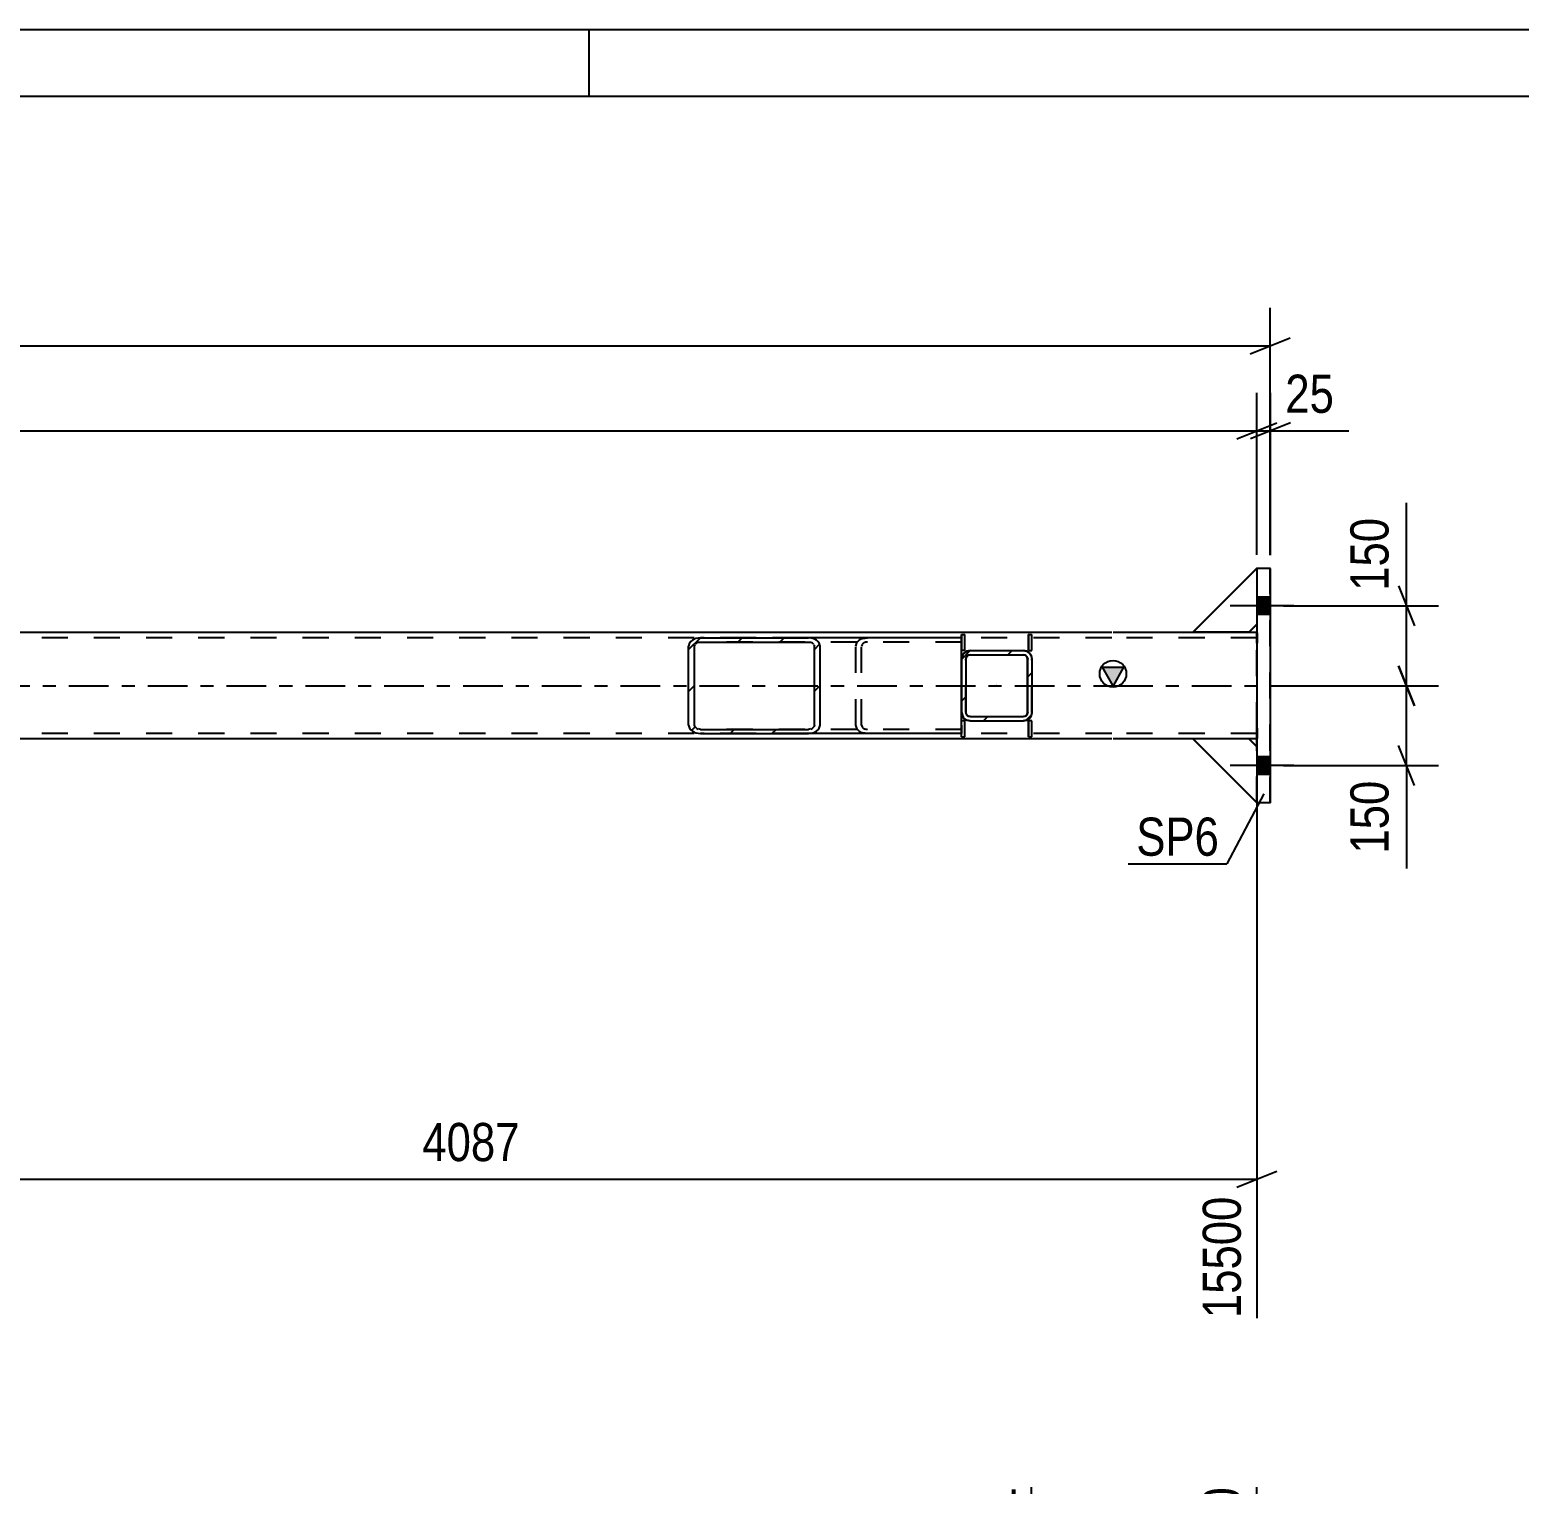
# Model space of a CAD drawing. Header units: millimetres. Extents: x -107 to 734, y -429 to 165.
# Drawn here: x 482.4 to 594.3, y 56.1 to 165.3 of the extents above; entities that cross this region are included whole.
import ezdxf

# ---------------------------------------------------------------- set-up
doc = ezdxf.new("R2010")
doc.units = ezdxf.units.MM
doc.linetypes.add('DXK_LINE_DOT2', pattern=[3.9198, 1.9599, -1.9599])
doc.linetypes.add('DXK_LINE_DOT3', pattern=[5.9187, 2.979, -0.9799, 0.9799, -0.9799])
doc.styles.add('Arial Narrow', font='ARIALN.TTF', dxfattribs={"height": 0.2})

# ---------------------------------------------------------------- blocks, each defined once
blk = doc.blocks.new('Unknown-761544594-1163')
at = {"color": 5, "linetype": 'Continuous'}
for p, q in [((734.4, 165.33), (-106.6, 165.33)), ((524.4, 160.33), (524.4, 165.33)), ((729.4, 160.33), (-101.6, 160.33))]:
    blk.add_line(p, q, dxfattribs=at)
blk = doc.blocks.new('Bolt-761544594-4886 - 4872')
at = {"linetype": 'Continuous'}
for points in [[(575.56, 121.4), (575.56, 122.72), (574.56, 122.72), (574.56, 121.4)], [(575.56, 121.4), (575.56, 122.72), (574.56, 122.72), (574.56, 121.4)], [(575.56, 109.4), (575.56, 110.72), (574.56, 110.72), (574.56, 109.4)], [(575.56, 109.4), (575.56, 110.72), (574.56, 110.72), (574.56, 109.4)]]:
    blk.add_hatch(color=1, dxfattribs=at).paths.add_polyline_path(points)
at = {"color": 1, "linetype": 'Continuous'}
for p, q in [((577.32, 122.06), (572.56, 122.06)), ((577.32, 122.06), (572.56, 122.06)), ((575.56, 122.72), (574.56, 122.72)), ((575.56, 122.72), (574.56, 122.72)), ((575.56, 121.4), (574.56, 121.4)), ((575.56, 121.4), (574.56, 121.4)), ((577.32, 110.06), (572.56, 110.06)), ((577.32, 110.06), (572.56, 110.06)), ((575.56, 110.72), (574.56, 110.72)), ((575.56, 110.72), (574.56, 110.72)), ((575.56, 109.4), (574.56, 109.4)), ((575.56, 109.4), (574.56, 109.4))]:
    blk.add_line(p, q, dxfattribs=at)
blk = doc.blocks.new('Part-761544594-4941 - 4872')
at = {"color": 2, "linetype": 'Continuous'}
for p, q in [((557.41, 112.22), (557.41, 113.42)), ((557.41, 113.42), (557.42, 113.42)), ((557.66, 113.42), (557.41, 113.42)), ((557.42, 112.22), (557.42, 113.42)), ((557.66, 112.22), (557.66, 113.42)), ((557.42, 112.22), (557.41, 112.22)), ((557.41, 112.22), (557.66, 112.22))]:
    blk.add_line(p, q, dxfattribs=at)
at = {"color": 7, "linetype": 'DXK_LINE_DOT2'}
blk.add_line((557.65, 112.22), (557.65, 113.42), dxfattribs=at)
blk = doc.blocks.new('Part-761544594-4877 - 4872')
at = {"color": 7, "linetype": 'DXK_LINE_DOT2'}
for p, q in [((569.76, 112.06), (569.77, 112.06)), ((569.77, 112.06), (569.76, 112.06)), ((574.56, 107.26), (569.76, 112.06)), ((574.56, 111.46), (573.96, 112.06)), ((574.57, 111.46), (574.56, 111.46)), ((574.56, 107.26), (574.56, 111.46)), ((574.57, 107.26), (574.56, 107.26))]:
    blk.add_line(p, q, dxfattribs=at)
at = {"color": 2, "linetype": 'Continuous'}
for p, q in [((573.97, 112.06), (569.77, 112.06)), ((569.77, 112.06), (574.57, 107.26)), ((574.57, 111.46), (573.97, 112.06)), ((574.57, 107.26), (574.57, 111.46))]:
    blk.add_line(p, q, dxfattribs=at)
blk = doc.blocks.new('Part-761544594-4882 - 4872')
at = {"color": 7, "linetype": 'DXK_LINE_DOT2'}
for p, q in [((569.76, 120.09), (574.56, 124.89)), ((574.56, 124.89), (574.56, 120.69)), ((574.56, 124.89), (574.57, 124.89)), ((569.77, 120.09), (569.76, 120.09)), ((573.96, 120.09), (574.56, 120.69)), ((574.56, 120.69), (574.57, 120.69))]:
    blk.add_line(p, q, dxfattribs=at)
at = {"color": 2, "linetype": 'Continuous'}
for p, q in [((574.57, 124.89), (569.77, 120.09)), ((574.57, 120.69), (574.57, 124.89)), ((573.97, 120.09), (569.77, 120.09)), ((574.57, 120.69), (573.97, 120.09))]:
    blk.add_line(p, q, dxfattribs=at)
blk = doc.blocks.new('Part-761544594-4971 - 4872')
at = {"color": 7, "linetype": 'DXK_LINE_DOT2'}
for p, q in [((574.55, 124.86), (574.57, 124.86)), ((574.57, 124.86), (574.55, 124.86)), ((574.55, 124.86), (574.55, 120.68)), ((575.55, 107.26), (575.55, 124.86)), ((574.55, 120.06), (574.55, 112.06)), ((574.55, 107.26), (574.55, 111.47)), ((574.55, 107.26), (574.55, 107.26)), ((574.55, 107.26), (574.55, 107.26))]:
    blk.add_line(p, q, dxfattribs=at)
at = {"color": 2, "linetype": 'Continuous'}
for p, q in [((575.57, 124.86), (574.57, 124.86)), ((574.57, 107.26), (574.57, 124.86)), ((575.57, 107.26), (575.57, 124.86)), ((574.55, 120.68), (574.55, 120.06)), ((574.55, 111.47), (574.55, 112.06)), ((575.57, 107.26), (574.55, 107.26))]:
    blk.add_line(p, q, dxfattribs=at)
blk = doc.blocks.new('Part-761544594-4912 - 4872')
at = {"linetype": 'Continuous'}
blk.add_hatch(color=2, dxfattribs=at).paths.add_polyline_path([(563.75, 116.06), (562.95, 117.46), (564.55, 117.46)])
at = {"color": 2, "linetype": 'Continuous'}
for p, q in [((563.65, 120.06), (0.01, 120.06)), ((574.56, 120.06), (563.75, 120.06)), ((574.56, 120.06), (574.57, 120)), ((574.57, 120), (574.57, 119.83)), ((574.57, 112.86), (574.57, 119.26)), ((563.75, 116.06), (562.95, 117.46)), ((562.95, 117.46), (564.55, 117.46)), ((564.55, 117.46), (563.75, 116.06)), ((563.65, 112.06), (4.81, 112.06)), ((569.77, 112.06), (563.75, 112.06)), ((574.56, 112.06), (573.97, 112.06)), ((574.57, 112.12), (574.56, 112.06)), ((574.57, 112.3), (574.57, 112.12))]:
    blk.add_line(p, q, dxfattribs=at)
at = {"color": 7, "linetype": 'DXK_LINE_DOT2'}
for p, q in [((574.55, 120), (574.55, 120.06)), ((574.55, 119.83), (574.55, 120)), ((574.55, 119.57), (574.55, 119.83)), ((574.57, 119.83), (574.57, 119.57)), ((563.65, 119.66), (0, 119.66)), ((574.56, 119.66), (563.75, 119.66)), ((574.55, 119.63), (574.55, 119.66)), ((574.55, 119.57), (574.55, 119.63)), ((574.55, 119.54), (574.55, 119.57)), ((574.55, 119.26), (574.55, 119.57)), ((574.55, 119.54), (574.55, 119.41)), ((574.55, 119.41), (574.55, 119.26)), ((574.55, 112.86), (574.55, 119.26)), ((574.55, 112.86), (574.55, 119.26)), ((574.56, 119.63), (574.56, 119.66)), ((574.57, 119.57), (574.56, 119.63)), ((574.57, 119.54), (574.57, 119.57)), ((574.57, 119.57), (574.57, 119.26)), ((574.57, 119.41), (574.57, 119.54)), ((574.57, 119.26), (574.57, 119.41)), ((574.57, 112.86), (574.57, 119.26)), ((563.65, 112.46), (0, 112.46)), ((574.56, 112.46), (563.75, 112.46)), ((573.97, 112.06), (569.77, 112.06)), ((574.55, 112.86), (574.55, 112.71)), ((574.55, 112.56), (574.55, 112.86)), ((574.55, 112.71), (574.55, 112.58)), ((574.55, 112.58), (574.55, 112.49)), ((574.55, 112.3), (574.55, 112.56)), ((574.55, 112.49), (574.55, 112.46)), ((574.55, 112.12), (574.55, 112.3)), ((574.55, 112.06), (574.55, 112.12)), ((574.56, 112.49), (574.57, 112.58)), ((574.56, 112.46), (574.56, 112.49)), ((574.57, 112.71), (574.57, 112.86)), ((574.57, 112.86), (574.57, 112.56)), ((574.57, 112.58), (574.57, 112.71)), ((574.57, 112.56), (574.57, 112.3))]:
    blk.add_line(p, q, dxfattribs=at)
at = {"color": 7, "linetype": 'DXK_LINE_DOT3'}
for p, q in [((0.01, 116.06), (563.65, 116.06)), ((563.75, 116.06), (574.56, 116.06))]:
    blk.add_line(p, q, dxfattribs=at)
at = {"color": 2, "linetype": 'Continuous'}
blk.add_circle((563.75, 116.96), 1, dxfattribs=at)
blk = doc.blocks.new('Part-761544594-4939 - 4872')
at = {"color": 7, "linetype": 'DXK_LINE_DOT2'}
for p, q in [((552.37, 112.46), (552.37, 113.42)), ((552.37, 113.42), (552.38, 113.42)), ((552.38, 113.42), (552.37, 113.42)), ((552.61, 112.22), (552.61, 113.42))]:
    blk.add_line(p, q, dxfattribs=at)
at = {"color": 2, "linetype": 'Continuous'}
for p, q in [((552.38, 113.42), (552.38, 113.42)), ((552.62, 113.42), (552.38, 113.42)), ((552.38, 112.22), (552.38, 113.42)), ((552.62, 112.22), (552.62, 113.42)), ((552.37, 112.22), (552.37, 112.46)), ((552.38, 112.22), (552.37, 112.22)), ((552.37, 112.22), (552.62, 112.22))]:
    blk.add_line(p, q, dxfattribs=at)
blk = doc.blocks.new('Part-761544594-4940 - 4872')
at = {"color": 2, "linetype": 'Continuous'}
for p, q in [((552.38, 119.9), (552.37, 119.9)), ((552.37, 119.9), (552.62, 119.9)), ((552.37, 119.9), (552.37, 119.66)), ((552.38, 118.7), (552.38, 119.9)), ((552.62, 118.7), (552.62, 119.9)), ((552.38, 118.7), (552.38, 118.7)), ((552.62, 118.7), (552.38, 118.7))]:
    blk.add_line(p, q, dxfattribs=at)
at = {"color": 7, "linetype": 'DXK_LINE_DOT2'}
for p, q in [((552.61, 118.7), (552.61, 119.9)), ((552.37, 119.66), (552.37, 118.7)), ((552.37, 118.7), (552.38, 118.7)), ((552.38, 118.7), (552.37, 118.7))]:
    blk.add_line(p, q, dxfattribs=at)
blk = doc.blocks.new('Part-761544594-4962 - 4872')
at = {"color": 2, "linetype": 'Continuous'}
for p, q in [((569.75, 112.06), (574.55, 107.26)), ((574.55, 107.26), (574.55, 107.27))]:
    blk.add_line(p, q, dxfattribs=at)
at = {"color": 7, "linetype": 'DXK_LINE_DOT2'}
for p, q in [((573.95, 112.06), (569.75, 112.06)), ((574.55, 107.26), (569.75, 112.06)), ((574.55, 111.46), (573.95, 112.06)), ((574.55, 111.46), (573.95, 112.06)), ((574.55, 107.27), (574.55, 111.46)), ((574.55, 111.46), (574.55, 111.46)), ((574.55, 107.27), (574.55, 111.46)), ((574.55, 107.26), (574.55, 107.27)), ((574.55, 107.26), (574.55, 107.26))]:
    blk.add_line(p, q, dxfattribs=at)
blk = doc.blocks.new('Part-761544594-4965 - 4872')
at = {"color": 2, "linetype": 'Continuous'}
for p, q in [((569.76, 112.06), (574.56, 107.26)), ((574.56, 107.26), (574.56, 107.27))]:
    blk.add_line(p, q, dxfattribs=at)
at = {"color": 7, "linetype": 'DXK_LINE_DOT2'}
for p, q in [((573.96, 112.06), (569.76, 112.06)), ((574.56, 107.26), (569.76, 112.06)), ((574.56, 111.46), (573.96, 112.06)), ((574.56, 111.46), (573.96, 112.06)), ((574.56, 107.27), (574.56, 111.46)), ((574.56, 111.46), (574.56, 111.46)), ((574.56, 107.27), (574.56, 111.46)), ((574.56, 107.26), (574.56, 107.27)), ((574.56, 107.26), (574.56, 107.26))]:
    blk.add_line(p, q, dxfattribs=at)
blk = doc.blocks.new('Part-761544594-4979 - 4872')
at = {"linetype": 'Continuous'}
h = blk.add_hatch(dxfattribs=at)
h.set_pattern_fill('', scale=0.7, style=0, pattern_type=0)
h.set_pattern_definition([(45, (553.0277, 118.7013), (-1.57154, 1.57154), [])])
h.paths.add_polyline_path([(557.03, 118.7), (553.03, 118.7), (552.78, 118.65), (552.58, 118.51), (552.44, 118.31), (552.39, 118.06), (552.39, 114.06), (552.44, 113.82), (552.58, 113.61), (552.78, 113.47), (553.03, 113.42), (557.03, 113.42), (557.27, 113.47), (557.48, 113.61), (557.62, 113.82), (557.67, 114.06), (557.67, 118.06), (557.62, 118.31), (557.48, 118.51), (557.27, 118.65)])
h.paths.add_polyline_path([(557.25, 118.29), (557.32, 118.18), (557.35, 118.06), (557.35, 114.06), (557.32, 113.94), (557.25, 113.84), (557.15, 113.77), (557.03, 113.74), (553.03, 113.74), (552.91, 113.77), (552.8, 113.84), (552.73, 113.94), (552.71, 114.06), (552.71, 118.06), (552.73, 118.18), (552.8, 118.29), (552.91, 118.36), (553.03, 118.38), (557.03, 118.38), (557.15, 118.36)])
at = {"color": 2, "linetype": 'Continuous'}
for p, q in [((552.77, 118.65), (553.01, 118.7)), ((553.03, 118.7), (552.78, 118.65)), ((553.01, 118.7), (553.03, 118.7)), ((553.03, 118.7), (553.01, 118.7)), ((553.03, 118.7), (557.03, 118.7)), ((557.27, 118.65), (557.03, 118.7)), ((552.38, 118.07), (552.42, 118.31)), ((552.38, 118.06), (552.39, 118.06)), ((552.44, 118.31), (552.39, 118.06)), ((552.39, 114.06), (552.39, 118.06)), ((552.71, 118.06), (552.73, 118.18)), ((552.71, 114.06), (552.71, 118.06)), ((552.91, 118.36), (553.03, 118.38)), ((553.03, 118.38), (557.03, 118.38)), ((557.14, 118.36), (557.01, 118.38)), ((557.03, 118.38), (557.15, 118.36)), ((557.33, 118.06), (557.31, 118.18)), ((557.32, 118.18), (557.35, 118.06)), ((557.33, 118.06), (557.35, 118.06)), ((557.33, 114.06), (557.33, 118.06)), ((557.35, 114.06), (557.35, 118.06)), ((557.67, 118.06), (557.62, 118.31)), ((557.67, 114.06), (557.67, 118.06)), ((552.38, 114.06), (552.39, 114.06)), ((552.42, 113.82), (552.38, 114.05)), ((552.39, 114.06), (552.44, 113.82)), ((552.73, 113.94), (552.71, 114.06)), ((553.01, 113.42), (552.77, 113.47)), ((552.78, 113.47), (553.03, 113.42)), ((553.03, 113.74), (552.91, 113.77)), ((553.01, 113.42), (553.03, 113.42)), ((553.03, 113.42), (553.01, 113.42)), ((553.03, 113.74), (557.03, 113.74)), ((553.03, 113.42), (557.03, 113.42)), ((557.01, 113.74), (557.14, 113.77)), ((557.15, 113.77), (557.03, 113.74)), ((557.03, 113.42), (557.27, 113.47)), ((557.31, 113.94), (557.33, 114.06)), ((557.35, 114.06), (557.32, 113.94)), ((557.33, 114.06), (557.35, 114.06)), ((557.62, 113.82), (557.67, 114.06))]:
    blk.add_line(p, q, dxfattribs=at)
at = {"color": 7, "linetype": 'DXK_LINE_DOT2'}
for p, q in [((553.03, 118.7), (557.03, 118.7)), ((557.01, 118.7), (557.26, 118.65)), ((552.37, 118.06), (552.38, 118.07)), ((552.37, 114.06), (552.37, 118.06)), ((552.37, 118.06), (552.38, 118.06)), ((552.72, 118.18), (552.69, 118.06)), ((552.69, 118.06), (552.71, 118.06)), ((552.69, 114.06), (552.69, 118.06)), ((553.01, 118.38), (552.89, 118.36)), ((553.01, 118.38), (553.03, 118.38)), ((553.01, 118.38), (557.01, 118.38)), ((557.01, 118.38), (557.03, 118.38)), ((557.6, 118.31), (557.65, 118.06)), ((557.65, 114.06), (557.65, 118.06)), ((557.65, 118.06), (557.67, 118.06)), ((552.37, 114.06), (552.38, 114.06)), ((552.38, 114.05), (552.37, 114.06)), ((552.69, 114.06), (552.71, 114.06)), ((552.69, 114.06), (552.72, 113.94)), ((552.89, 113.77), (553.01, 113.74)), ((553.01, 113.74), (553.03, 113.74)), ((553.01, 113.74), (557.01, 113.74)), ((553.03, 113.42), (557.03, 113.42)), ((557.01, 113.74), (557.03, 113.74)), ((557.26, 113.47), (557.01, 113.42)), ((557.65, 114.06), (557.6, 113.82)), ((557.65, 114.06), (557.67, 114.06))]:
    blk.add_line(p, q, dxfattribs=at)
at = {"color": 7, "linetype": 'DXK_LINE_DOT3'}
blk.add_line((555.03, 116.06), (555, 116.06), dxfattribs=at)
at = {"color": 2, "linetype": 'Continuous'}
for centre, radius, start, end in [((553.01, 118.06), 0.64, 112.5, 157.5), ((553.03, 118.06), 0.64, 112.5, 157.5), ((557.03, 118.06), 0.64, 22.5, 67.5), ((553.03, 118.06), 0.32, 112.5, 157.5), ((557.01, 118.06), 0.32, 22.5, 67.5), ((557.03, 118.06), 0.32, 22.5, 67.5), ((553.01, 114.06), 0.64, 202.5, 247.5), ((553.03, 114.06), 0.64, 202.5, 247.5), ((553.03, 114.06), 0.32, 202.5, 247.5), ((557.01, 114.06), 0.32, 292.5, 337.5), ((557.03, 114.06), 0.32, 292.5, 337.5), ((557.03, 114.06), 0.64, 292.5, 337.5)]:
    blk.add_arc(centre, radius, start, end, dxfattribs=at)
at = {"color": 7, "linetype": 'DXK_LINE_DOT2'}
for centre, radius, start, end in [((557.01, 118.06), 0.64, 22.5, 67.5), ((553.01, 118.06), 0.32, 112.5, 157.5), ((553.01, 114.06), 0.32, 202.5, 247.5), ((557.01, 114.06), 0.64, 292.5, 337.5)]:
    blk.add_arc(centre, radius, start, end, dxfattribs=at)
blk = doc.blocks.new('Part-761544594-4982 - 4872')
at = {"linetype": 'Continuous'}
h = blk.add_hatch(dxfattribs=at)
h.set_pattern_fill('', scale=0.7, style=0, pattern_type=0)
h.set_pattern_definition([(45, (532.7625, 119.6613), (-1.57154, 1.57154), [])])
h.paths.add_polyline_path([(540.88, 119.66), (532.76, 119.66), (532.43, 119.61), (532.14, 119.47), (531.95, 119.27), (531.88, 119.02), (531.88, 113.1), (531.95, 112.86), (532.14, 112.65), (532.43, 112.51), (532.76, 112.46), (540.88, 112.46), (541.22, 112.51), (541.5, 112.65), (541.69, 112.86), (541.76, 113.1), (541.76, 119.02), (541.69, 119.27), (541.5, 119.47), (541.22, 119.61)])
h.paths.add_polyline_path([(541.19, 119.25), (541.29, 119.14), (541.32, 119.02), (541.32, 113.1), (541.29, 112.98), (541.19, 112.88), (541.05, 112.81), (540.88, 112.78), (532.76, 112.78), (532.59, 112.81), (532.45, 112.88), (532.36, 112.98), (532.32, 113.1), (532.32, 119.02), (532.36, 119.14), (532.45, 119.25), (532.59, 119.32), (532.76, 119.34), (540.88, 119.34), (541.05, 119.32)])
at = {"color": 2, "linetype": 'Continuous'}
for p, q in [((531.95, 119.27), (531.88, 119.02)), ((531.88, 113.1), (531.88, 119.02)), ((532.32, 119.02), (532.36, 119.14)), ((532.32, 113.1), (532.32, 119.02)), ((532.76, 119.66), (532.43, 119.61)), ((532.59, 119.32), (532.76, 119.34)), ((532.76, 119.66), (540.88, 119.66)), ((532.76, 119.34), (540.88, 119.34)), ((552.37, 119.66), (540.88, 119.66)), ((541.22, 119.61), (540.88, 119.66)), ((540.88, 119.34), (541.05, 119.32)), ((541.29, 119.14), (541.32, 119.02)), ((541.32, 113.1), (541.32, 119.02)), ((541.76, 119.02), (541.69, 119.27)), ((541.76, 113.1), (541.76, 119.02)), ((552.37, 119.66), (552.37, 119.61)), ((552.37, 119.61), (552.37, 119.47)), ((552.37, 119.47), (552.38, 119.27)), ((552.38, 119.27), (552.38, 119.02)), ((552.38, 113.1), (552.38, 119.02)), ((531.88, 113.1), (531.95, 112.86)), ((532.36, 112.98), (532.32, 113.1)), ((541.32, 113.1), (541.29, 112.98)), ((541.69, 112.86), (541.76, 113.1)), ((552.38, 113.1), (552.38, 112.86)), ((532.43, 112.51), (532.76, 112.46)), ((532.76, 112.78), (532.59, 112.81)), ((532.76, 112.78), (540.88, 112.78)), ((532.76, 112.46), (540.88, 112.46)), ((541.05, 112.81), (540.88, 112.78)), ((540.88, 112.46), (541.22, 112.51)), ((552.37, 112.46), (540.88, 112.46)), ((552.38, 112.86), (552.37, 112.65)), ((552.37, 112.65), (552.37, 112.51)), ((552.37, 112.51), (552.37, 112.46))]:
    blk.add_line(p, q, dxfattribs=at)
at = {"color": 7, "linetype": 'DXK_LINE_DOT2'}
for p, q in [((540.88, 119.66), (532.76, 119.66)), ((552.37, 119.34), (532.76, 119.34)), ((544.43, 119.02), (544.5, 119.27)), ((544.43, 113.1), (544.43, 119.02)), ((544.9, 119.14), (544.87, 119.02)), ((544.87, 113.1), (544.87, 119.02)), ((544.97, 119.61), (545.31, 119.66)), ((545.31, 119.34), (545.14, 119.32)), ((552.37, 119.66), (552.37, 119.66)), ((552.37, 119.34), (552.37, 119.66)), ((552.37, 119.32), (552.37, 119.34)), ((552.37, 119.27), (552.37, 119.32)), ((552.37, 119.25), (552.37, 119.27)), ((552.37, 119.14), (552.37, 119.25)), ((552.37, 119.02), (552.37, 119.14)), ((552.37, 113.1), (552.37, 119.02)), ((544.5, 112.86), (544.43, 113.1)), ((544.87, 113.1), (544.9, 112.98)), ((552.37, 112.98), (552.37, 113.1)), ((552.37, 112.88), (552.37, 112.98)), ((552.37, 112.78), (532.76, 112.78)), ((540.88, 112.46), (532.76, 112.46)), ((545.31, 112.46), (544.97, 112.51)), ((545.14, 112.81), (545.31, 112.78)), ((552.37, 112.81), (552.37, 112.88)), ((552.37, 112.78), (552.37, 112.81)), ((552.37, 112.46), (552.37, 112.78))]:
    blk.add_line(p, q, dxfattribs=at)
at = {"color": 2, "linetype": 'Continuous'}
for centre, radius, start, end in [((532.63, 118.84), 0.801, 104.5769, 147.6241), ((532.7, 118.93), 0.401, 104.5769, 147.6241), ((540.95, 118.93), 0.401, 32.3759, 75.4231), ((541.01, 118.84), 0.801, 32.3759, 75.4231), ((532.7, 113.19), 0.401, 212.3759, 255.4231), ((540.95, 113.19), 0.401, 284.5769, 327.6241), ((532.63, 113.29), 0.801, 212.3759, 255.4231), ((541.01, 113.29), 0.801, 284.5769, 327.6241)]:
    blk.add_arc(centre, radius, start, end, dxfattribs=at)
at = {"color": 7, "linetype": 'DXK_LINE_DOT2'}
for centre, radius, start, end in [((545.17, 118.84), 0.802, 104.5548, 147.5896), ((545.24, 118.93), 0.401, 104.5548, 147.5896), ((545.24, 113.19), 0.401, 212.4104, 255.4452), ((545.17, 113.29), 0.802, 212.4104, 255.4452)]:
    blk.add_arc(centre, radius, start, end, dxfattribs=at)
blk = doc.blocks.new('Part-761544594-4992 - 4872')
at = {"color": 2, "linetype": 'Continuous'}
for p, q in [((574.55, 124.89), (569.75, 120.09)), ((574.55, 124.89), (574.55, 124.89)), ((569.75, 120.09), (569.76, 120.09))]:
    blk.add_line(p, q, dxfattribs=at)
at = {"color": 7, "linetype": 'DXK_LINE_DOT2'}
for p, q in [((569.75, 120.09), (574.55, 124.89)), ((574.55, 124.89), (574.55, 120.69)), ((574.55, 124.89), (574.55, 124.89)), ((574.55, 124.89), (574.55, 120.69)), ((569.75, 120.09), (569.76, 120.09)), ((569.75, 120.09), (569.75, 120.09)), ((569.76, 120.09), (573.95, 120.09)), ((573.95, 120.09), (574.55, 120.69)), ((574.55, 120.69), (573.95, 120.09)), ((574.55, 120.69), (574.55, 120.69))]:
    blk.add_line(p, q, dxfattribs=at)
blk = doc.blocks.new('Part-761544594-4995 - 4872')
at = {"color": 2, "linetype": 'Continuous'}
for p, q in [((574.56, 124.89), (569.76, 120.09)), ((574.56, 124.89), (574.56, 124.89)), ((569.76, 120.09), (569.77, 120.09))]:
    blk.add_line(p, q, dxfattribs=at)
at = {"color": 7, "linetype": 'DXK_LINE_DOT2'}
for p, q in [((569.76, 120.09), (574.56, 124.89)), ((574.56, 124.89), (574.56, 120.69)), ((574.56, 124.89), (574.56, 124.89)), ((574.56, 124.89), (574.56, 120.69)), ((569.76, 120.09), (569.77, 120.09)), ((569.76, 120.09), (569.76, 120.09)), ((569.77, 120.09), (573.96, 120.09)), ((573.96, 120.09), (574.56, 120.69)), ((574.56, 120.69), (573.96, 120.09)), ((574.56, 120.69), (574.56, 120.69))]:
    blk.add_line(p, q, dxfattribs=at)
blk = doc.blocks.new('Part-761544594-5000 - 4872')
at = {"color": 2, "linetype": 'Continuous'}
for p, q in [((557.42, 119.9), (557.41, 119.9)), ((557.41, 119.9), (557.66, 119.9)), ((557.41, 118.7), (557.41, 119.9)), ((557.42, 118.7), (557.42, 119.9)), ((557.66, 118.7), (557.66, 119.9)), ((557.42, 118.7), (557.41, 118.7)), ((557.41, 118.7), (557.66, 118.7))]:
    blk.add_line(p, q, dxfattribs=at)
at = {"color": 7, "linetype": 'DXK_LINE_DOT2'}
blk.add_line((557.65, 118.7), (557.65, 119.9), dxfattribs=at)
blk = doc.blocks.new('StraightDimension-761544594-2271 - 1651')
at = {"color": 7, "linetype": 'Continuous'}
for p, q in [((557.64, -5), (557.64, 55.87)), ((574.54, 7), (574.54, 55.87)), ((559.14, 41.53), (556.14, 40.33)), ((573.04, 40.33), (576.04, 41.53)), ((557.64, 40.93), (574.54, 40.93))]:
    blk.add_line(p, q, dxfattribs=at)
at = {"color": 0}
blk.add_wipeout([(570.35, 41.68), (570.35, 45.88), (561.83, 45.88), (561.83, 41.68)], dxfattribs=at)
at = {"color": 3, "style": 'Arial Narrow'}
blk.add_text('1559', height=2.863, dxfattribs=at).set_placement((562.43, 42.28))
at = {"color": 0, "linetype": 'Continuous'}
blk.add_wipeout([(573.94, 56.47), (569.74, 56.47), (569.74, 46.13), (573.94, 46.13)], dxfattribs=at)
at = {"color": 3, "linetype": 'Continuous', "style": 'Arial Narrow'}
blk.add_text('15500', height=2.863, rotation=90.0002, dxfattribs=at).set_placement((573.34, 46.73))
blk = doc.blocks.new('StraightDimension-761544594-2276 - 1651')
at = {"color": 7, "linetype": 'Continuous'}
for p, q in [((557.64, -5), (557.64, 55.87)), ((544.42, -5), (544.42, 51.37)), ((545.92, 41.53), (542.92, 40.33)), ((556.14, 40.33), (559.14, 41.53)), ((544.42, 40.93), (557.64, 40.93))]:
    blk.add_line(p, q, dxfattribs=at)
at = {"color": 0}
blk.add_wipeout([(554.37, 41.68), (554.37, 45.88), (547.69, 45.88), (547.69, 41.68)], dxfattribs=at)
at = {"color": 3, "style": 'Arial Narrow'}
blk.add_text('331', height=2.863, dxfattribs=at).set_placement((548.29, 42.28))
at = {"color": 0, "linetype": 'Continuous'}
blk.add_wipeout([(557.04, 56.47), (552.84, 56.47), (552.84, 46.13), (557.04, 46.13)], dxfattribs=at)
at = {"color": 3, "linetype": 'Continuous', "style": 'Arial Narrow'}
blk.add_text('13941', height=2.863, rotation=90.0002, dxfattribs=at).set_placement((556.44, 46.73))
blk = doc.blocks.new('StraightDimension-761544594-5086 - 4872')
at = {"color": 7, "linetype": 'Continuous'}
for p, q in [((585.19, 117.56), (586.39, 114.56)), ((575.55, 116.06), (588.19, 116.06)), ((585.79, 110.06), (585.79, 116.06)), ((586.39, 108.56), (585.19, 111.56)), ((576.56, 110.06), (588.19, 110.06)), ((585.79, 110.06), (585.79, 102.33)), ((585.79, 110.06), (585.79, 102.33))]:
    blk.add_line(p, q, dxfattribs=at)
at = {"color": 0}
blk.add_wipeout([(585.04, 109.54), (580.84, 109.54), (580.84, 102.85), (585.04, 102.85)], dxfattribs=at)
at = {"color": 3, "style": 'Arial Narrow'}
blk.add_text('150', height=2.863, rotation=90.0002, dxfattribs=at).set_placement((584.44, 103.45))
blk = doc.blocks.new('StraightDimension-761544594-5094 - 4872')
at = {"color": 7, "linetype": 'Continuous'}
for p, q in [((585.79, 122.06), (585.79, 129.8)), ((585.79, 122.06), (585.79, 129.8)), ((585.19, 123.56), (586.39, 120.56)), ((576.56, 122.06), (588.19, 122.06)), ((585.79, 116.06), (585.79, 122.06)), ((586.39, 114.56), (585.19, 117.56)), ((575.55, 116.06), (588.19, 116.06))]:
    blk.add_line(p, q, dxfattribs=at)
at = {"color": 0}
blk.add_wipeout([(585.04, 129.27), (580.84, 129.27), (580.84, 122.59), (585.04, 122.59)], dxfattribs=at)
at = {"color": 3, "style": 'Arial Narrow'}
blk.add_text('150', height=2.863, rotation=90.0002, dxfattribs=at).set_placement((584.44, 123.19))
blk = doc.blocks.new('StraightDimension-761544594-7547 - 4872')
at = {"color": 7, "linetype": 'Continuous'}
for p, q in [((574.55, 125.89), (574.55, 138.06)), ((575.57, 125.86), (575.57, 138.06)), ((573.05, 134.61), (576.05, 135.81)), ((577.07, 135.81), (574.07, 134.61)), ((574.55, 135.21), (575.57, 135.21)), ((575.57, 135.21), (581.47, 135.21)), ((575.57, 135.21), (581.47, 135.21))]:
    blk.add_line(p, q, dxfattribs=at)
at = {"color": 0}
blk.add_wipeout([(580.95, 135.96), (580.95, 140.16), (576.09, 140.16), (576.09, 135.96)], dxfattribs=at)
at = {"color": 3, "style": 'Arial Narrow'}
blk.add_text('25', height=2.863, dxfattribs=at).set_placement((576.69, 136.56))
blk = doc.blocks.new('StraightDimension-761544594-7548 - 4872')
at = {"color": 7, "linetype": 'Continuous'}
for p, q in [((574.55, 125.89), (574.55, 138.06)), ((573.05, 134.61), (576.05, 135.81)), ((0.01, 135.21), (574.55, 135.21))]:
    blk.add_line(p, q, dxfattribs=at)
blk = doc.blocks.new('StraightDimension-761544594-8649 - 4872')
at = {"color": 7, "linetype": 'Continuous'}
for p, q in [((575.55, 125.86), (575.55, 144.44)), ((574.05, 140.99), (577.05, 142.19)), ((-1, 141.59), (575.55, 141.59))]:
    blk.add_line(p, q, dxfattribs=at)
blk = doc.blocks.new('StraightDimension-761544594-8784 - 4872')
at = {"color": 7, "linetype": 'Continuous'}
for p, q in [((574.55, 111.06), (574.55, 68.56)), ((456.51, 108.89), (456.51, 68.56)), ((458.01, 79.6), (455.01, 78.4)), ((573.05, 78.4), (576.05, 79.6)), ((456.51, 79), (574.55, 79))]:
    blk.add_line(p, q, dxfattribs=at)
at = {"color": 0}
blk.add_wipeout([(519.79, 79.75), (519.79, 83.95), (511.28, 83.95), (511.28, 79.75)], dxfattribs=at)
at = {"color": 3, "style": 'Arial Narrow'}
blk.add_text('4087', height=2.863, dxfattribs=at).set_placement((511.88, 80.35))
at = {"color": 0, "linetype": 'Continuous'}
blk.add_wipeout([(573.95, 78.3), (569.75, 78.3), (569.75, 67.96), (573.95, 67.96)], dxfattribs=at)
at = {"color": 3, "linetype": 'Continuous', "style": 'Arial Narrow'}
blk.add_text('15500', height=2.863, rotation=90.0002, dxfattribs=at).set_placement((573.35, 68.56))
blk = doc.blocks.new('Mark-761544594-4967 - 4872')
at = {"color": 30, "linetype": 'Continuous'}
for p in [(575.08, 107.93), (564.9, 102.69)]:
    blk.add_line(p, (572.31, 102.69), dxfattribs=at)
at = {"color": 0}
blk.add_wipeout([(571.71, 103.29), (571.71, 106.29), (565.5, 106.29), (565.5, 103.29)], dxfattribs=at)
blk.add_wipeout([(571.71, 103.29), (571.71, 106.29), (565.5, 106.29), (565.5, 103.29)], dxfattribs=at)
at = {"color": 3, "style": 'Arial Narrow'}
blk.add_text('SP6', height=2.863, dxfattribs=at).set_placement((565.5, 103.29))

msp = doc.modelspace()

# ---------------------------------------------------------------- block references
for name in ['Unknown-761544594-1163', 'Part-761544594-4992 - 4872', 'Part-761544594-4882 - 4872', 'Part-761544594-4995 - 4872', 'Part-761544594-4971 - 4872', 'Bolt-761544594-4886 - 4872', 'Part-761544594-4912 - 4872', 'Part-761544594-4940 - 4872', 'Part-761544594-5000 - 4872', 'Part-761544594-4982 - 4872', 'Part-761544594-4979 - 4872', 'Part-761544594-4939 - 4872', 'Part-761544594-4941 - 4872', 'Part-761544594-4962 - 4872', 'Part-761544594-4877 - 4872', 'Part-761544594-4965 - 4872']:
    msp.add_blockref(name, (0, 0))

# ---------------------------------------------------------------- next in the draw order: block references
for name in ['StraightDimension-761544594-5086 - 4872', 'StraightDimension-761544594-2271 - 1651']:
    msp.add_blockref(name, (0, 0))

# ---------------------------------------------------------------- next in the draw order: block references
for name in ['StraightDimension-761544594-5094 - 4872', 'StraightDimension-761544594-8784 - 4872', 'StraightDimension-761544594-2276 - 1651']:
    msp.add_blockref(name, (0, 0))

# ---------------------------------------------------------------- next in the draw order: block references
for name in ['StraightDimension-761544594-7547 - 4872', 'Mark-761544594-4967 - 4872']:
    msp.add_blockref(name, (0, 0))

# ---------------------------------------------------------------- next in the draw order: block references
msp.add_blockref('StraightDimension-761544594-7548 - 4872', (0, 0))

# ---------------------------------------------------------------- next in the draw order: block references
msp.add_blockref('StraightDimension-761544594-8649 - 4872', (0, 0))

doc.saveas('drawing.dxf')
